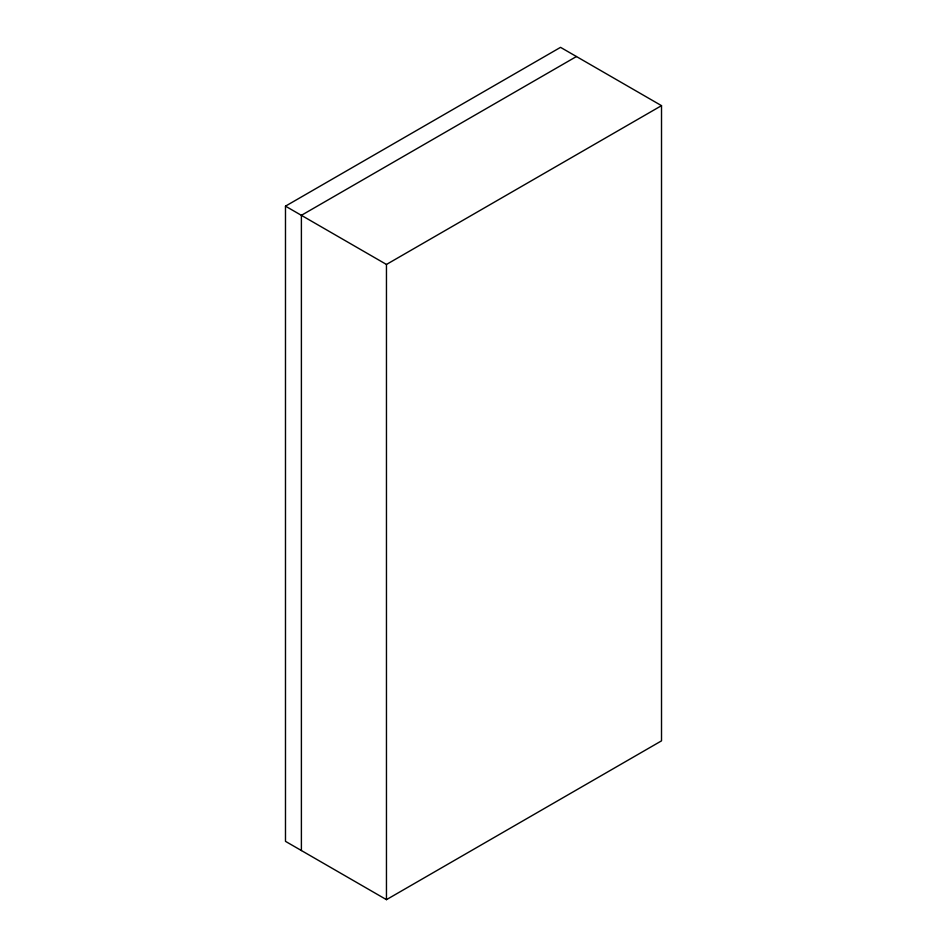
<?xml version="1.0" encoding="UTF-8"?>
<svg xmlns="http://www.w3.org/2000/svg" width="947" height="947" viewBox="0 0 947 947"><rect width="100%" height="100%" fill="white"/><g stroke="black" fill="none" stroke-linecap="round" stroke-linejoin="round"><path stroke-width="1.42" d="M285.485 206.15L560.541 47.35L661.515 105.65L661.515 740.85L386.459 899.65L285.485 841.35L285.485 206.15L386.459 264.45L661.515 105.65M576.439 56.536L301.395 215.324L301.395 850.536M386.459 264.45L386.459 899.65"/></g></svg>
